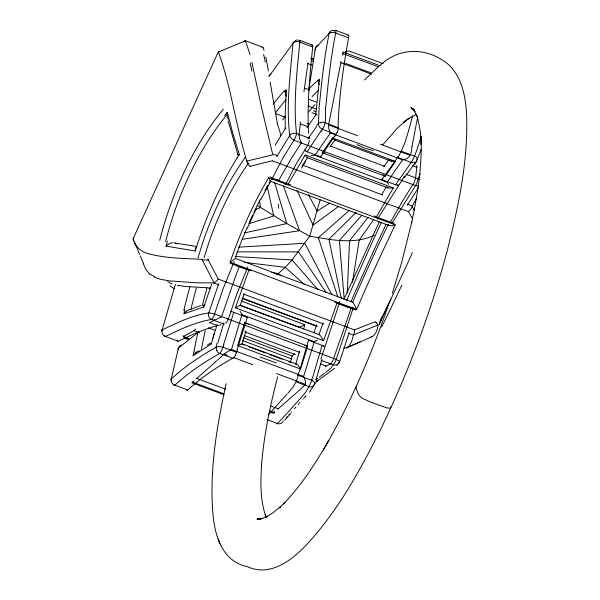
<?xml version="1.0" encoding="UTF-8"?>
<svg xmlns="http://www.w3.org/2000/svg" width="600" height="600" viewBox="0 0 600 600"><rect width="100%" height="100%" fill="white"/><g stroke="black" fill="none" stroke-linecap="round" stroke-linejoin="round"><path stroke-width="0.9" d="M322.11 129.615C327.69 122.738 324.21 113.243 325.98 105.233C328.327 81.045 330.915 56.835 335.715 32.992A5.167 1.245 -68.4 0 0 334.59 30.983M338.055 128.317C338.767 98.565 343.275 67.012 348.72 37.11A5.175 1.328 -70 0 0 347.835 35.242M280.493 135.712L280.155 132.472L277.71 124.845A64.912 39.225 35 0 1 277.305 123.502M338.093 127.62L325.245 122.805M272.647 154.86L246.862 161.093M347.295 292.928L349.507 240.825L368.077 217.32M226.125 383.722C216.833 426.285 209.303 470.033 212.933 513.743C214.778 535.972 222.375 561.577 247.462 566.692C270.735 577.485 293.34 559.283 308.228 542.918C338.43 509.82 360.157 470.085 380.205 430.305C408.428 372.397 431.033 311.73 447.54 249.458C458.423 206.288 467.985 162.06 466.665 117.3C465.99 96.075 461.37 70.477 441 59.242C421.433 47.13 397.08 49.073 380.385 65.175M284.407 92.01L286.237 90.008L285.165 115.387L285.233 128.745L275.108 145.245M235.433 258.585L230.07 262.222L356.61 309.428L358.515 305.032A214.928 18.038 -66.8 0 1 393.36 228.757L395.205 224.91L268.673 177.705L266.498 181.417A214.928 89.363 -72.6 0 0 231.66 257.707L230.07 262.222M307.897 63.488L311.97 65.25M212.43 474.322L212.528 472.987M272.272 160.792L250.215 166.245M379.462 324.21L382.942 316.343A227.115 6.045 -65 0 0 390.96 299.01M307.86 63.847L303.945 91.883M299.1 134.392L300.322 123.84A6.69 1.732 -69.4 0 0 300.375 123.172L300.255 121.913M308.438 131.422C307.2 103.035 309.847 74.535 312.75 46.32A5.175 1.312 -69.5 0 0 311.692 45.322M317.73 80.528L319.403 79.312L315.772 115.058L306.952 127.68M203.752 305.685L204.3 304.567M298.763 40.718A5.167 1.215 -68.3 0 1 299.82 42.105C296.962 72.352 293.138 103.087 296.505 133.417L309.615 138.315M412.995 184.665A5.542 1.395 -69.4 0 0 414.99 180.195L415.14 179.738A4.822 1.215 -69.4 0 0 415.56 177.87L416.857 167.317A6.69 1.672 -69.6 0 0 416.91 166.65L416.805 165.39M312.697 46.957L299.812 42.15M304.785 88.238L309.653 90.023M313.957 110.52L313.89 111.007L315.63 111.667M352.433 282.345L359.228 240.173L373.612 219.562M193.763 351.975L193.178 355.702L211.17 344.1L217.14 324.457M348.6 37.86L335.7 33.053M340.905 61.328A2.737 0.698 -69.5 0 1 340.86 62.76L328.545 125.047L328.83 128.805L330.33 132.75M417.72 116.745L412.11 145.852M308.7 90.157L315.428 48.12A5.167 4.268 42.9 0 1 316.733 45.922L317.093 45.697M315.397 48.15L329.055 33.405L325.32 54.427L322.267 77.377L319.118 107.64L318.45 124.118A5.01 4.027 41.8 0 0 322.395 129.06M342.847 55.245L342.832 51.907L380.355 65.91M285.907 91.252L286.043 90.66A10.59 10.575 -23.9 0 1 286.185 89.992M411.908 146.805C411.615 153.292 409.875 159.15 402.832 159.795M411.952 146.618L412.028 146.235M162.067 330.157L162.023 330.36A5.167 4.867 69 0 0 165.398 336.487L178.305 341.235C192.067 334.65 206.183 328.072 221.138 324.72M212.587 339.472L212.685 339.038M213.075 337.298L213.278 336.428M178.447 348.015L171.233 378.983L180.368 370.98L190.718 363.15L205.702 353.25L216.728 346.875A5.01 2.032 13.4 0 1 222.623 347.362M184.98 309.712L184.042 313.77L203.85 306.945L211.702 284.07M213.585 335.108L213.9 333.795M237.218 157.845A227.115 116.438 -74.8 0 0 196.583 246.817L195.255 251.017L166.102 246.127L167.37 241.095M237.21 157.83L239.333 154.493L232.913 133.575L227.25 112.245L227.025 116.22L228.292 119.363M202.147 305.888L207.015 287.835M277.65 376.748C269.993 406.125 263.745 436.005 261.457 466.32L261.555 464.993C260.595 482.1 259.987 499.89 265.785 516.278L265.17 514.635L266.415 517.425M233.175 357.975L232.77 358.252L219.9 353.468L221.587 350.692L223.005 346.62M314.947 383.572L310.455 390.817M320.153 199.845L309.735 236.22L292.035 259.965L285.285 267.345L278.108 273.668L276.45 274.515M312 379.822L308.955 386.692M412.658 115.665L408.623 130.597M223.59 344.452L233.76 312.375L247.35 317.445L237.188 349.462M298.252 375.345L311.858 380.362M217.748 343.013L223.92 322.77M408.502 131.032L405.09 142.125L401.1 151.837M303.6 328.95L304.808 324.712L241.5 301.095M299.04 372.54L308.528 340.267L322.118 345.337L312.608 377.655M316.028 379.673L321.968 359.347M421.072 136.898C418.35 145.567 415.553 155.257 411.105 162.817M175.417 284.272L162.135 329.888A5.107 4.635 69.9 0 0 162.03 330.142M248.64 324.053L307.688 346.08L300.675 369.082L237.66 345.577L244.665 322.575L248.572 324.03M339.825 301.507L339.18 303.608M242.002 344.13L246 330.855M208.695 313.058L218.708 283.725M290.347 362.077L292.23 356.002L294.548 353.67M164.73 335.543A5.167 1.177 -70 0 0 165.398 336.435C180.15 329.43 195.285 322.103 211.538 319.462A5.295 1.373 -70.8 0 0 214.567 313.995L223.118 288.757L233.048 264.322L246.825 269.46L236.827 294L228.345 319.11L227.49 318.788M214.47 319.56L214.215 320.392L221.257 316.987M299.528 351.248L295.65 364.147L296.535 364.103L297.847 365.07L300.675 369.082M297.645 377.407L297.705 377.212A5.738 0.51 -72.8 0 0 298.275 375.315M392.295 293.332L401.79 261.975L411.81 221.903L411.435 223.567C417.097 196.875 421.65 169.703 421.215 142.328L421.312 144.667L420.938 136.148M339.127 303.772L321.772 356.43M297.413 378.15L296.16 381.623M333.218 364.77A5.107 4.988 60.8 0 0 339.57 361.882L349.237 332.423M337.08 303.015L323.55 340.688L235.373 307.793L248.888 270.12M421.268 149.243L416.692 160.77A5.01 4.042 40.9 0 1 411.412 162.262M313.98 332.64L316.695 324.832M388.8 303.9C372.555 351.472 352.822 397.98 328.043 441.765L328.725 440.572L323.288 449.925L328.725 440.572M244.215 293.7L240.3 305.093M323.025 323.1L319.035 334.507L320.933 336.18L323.55 340.688M321.502 357.202L320.88 358.882M239.34 266.558C232.688 282.983 227.542 300.593 221.385 316.928M351.105 308.243L333.645 358.388A5.542 1.388 -69.6 0 1 331.627 362.73L331.425 363.045A4.822 1.208 -69.6 0 1 330.608 363.877L326.093 366.09A6.69 1.68 -69.4 0 1 325.785 366.18M410.153 164.062L395.475 184.71L381.877 179.648L382.118 179.055M420.322 173.663L420.053 174.33M337.095 132.278L336.78 132.998A5.738 2.055 -77.9 0 1 335.962 134.347L322.358 129.322M401.362 151.245L414.3 156.038M419.655 175.312L418.155 178.8L405.847 174.218M379.44 322.965L379.695 322.373M247.388 228.097L256.26 208.673M344.025 299.115L379.305 221.858M286.192 183.255L296.543 163.252L307.725 145.32A5.333 2.175 -78.5 0 0 309.248 140.587M381.075 320.34L381.345 317.093M235.358 355.035L235.792 354.112A5.738 2.355 -66 0 0 236.43 352.29L222.87 347.16M416.842 197.587L412.365 206.062L407.123 204.105M260.933 199.312L270.675 181.425M376.373 216.975L392.243 222.817L415.612 185.61L293.962 140.227L282.915 157.898L272.415 178.118L288.188 184.072L305.138 155.025L393.315 187.928L376.373 216.975A5.025 2.505 29.1 0 1 374.115 215.767M339.562 361.8L336.945 365.385M276.78 156.57L289.793 135.48M302.257 166.343L303.075 164.947M381.615 194.812L386.34 186.922M303.345 164.483L307.395 157.74L388.162 187.98L393.248 187.942M301.522 167.993L305.4 161.415M304.913 150.39L305.52 150.892A5.152 3.99 39.2 0 0 307.103 151.808L321.142 130.852M307.11 151.755L320.7 156.825L334.702 135.953M324.038 448.627C312.233 468.232 299.475 487.522 283.395 503.925L284.903 502.47L279.255 507.877L280.808 506.393L272.962 512.805L265.642 517.26L267.54 516.368L260.858 518.82L257.76 519.293L262.92 518.498M399.15 155.392L398.655 156.172A5.738 0.81 -61.7 0 1 397.77 157.447L411.345 162.517M407.31 205.26L418.418 187.695M311.123 155.505L314.865 155.257L330.435 132.922L402.562 159.833L387.112 182.25M307.8 139.11L316.718 126.3M322.222 152.738L332.483 137.947L395.498 161.453L385.245 176.25L322.282 152.76A5.1 4.387 50.4 0 0 325.005 152.917M412.995 184.635C404.873 196.493 397.268 210.615 390.562 221.843M195.675 328.965L194.108 330.668M329.805 147.262L331.418 144.93M298.71 135.105L299.077 134.572L299.52 138.54L301.245 142.942L290.888 159.225L278.632 180.51L277.808 180.157M383.737 166.86L388.537 160.005M381.877 179.648L396.548 159.023M331.582 144.69L335.138 139.92M404.325 177.84L414.998 162.968M282.653 119.828L285.278 116.205M184.38 313.275L184.71 312.84M268.972 76.41L293.01 43.343A5.167 3.645 35.6 0 1 295.493 40.928M224.663 115.65L227.25 112.245M166.102 246.127L169.35 243.495L173.145 242.625M382.755 144.803L397.118 128.453L405.173 121.148L403.597 122.377L409.028 118.208L403.597 122.377M379.403 324.293L378.885 324.885M198.57 331.35L197.49 332.873L178.433 348.082M310.327 390.975L309.345 392.138M293.123 43.2L293.243 43.065A5.167 3.577 5.5 0 1 299.925 41.992M295.86 407.062L294.368 408.757M298.163 404.438L298.965 403.53M377.483 219.067L401.895 180.45L402.728 180.803M287.812 412.455L300.112 398.7M299.647 402.765L300.06 402.3M361.77 215.362L339.36 240.428L344.243 299.587M287.325 413.002L286.845 413.543M286.358 414.09L277.425 423.472A5.167 1.417 -68.9 0 1 276.308 423.397M291.675 411.78L291.188 412.32M287.873 393.21L293.017 387.15L296.032 381.877L308.888 386.67L305.843 391.995L300.442 398.34M290.475 413.857L284.535 420.158M244.072 41.407L245.093 40.59L262.98 47.385L264.007 50.242M302.858 399.202L303.33 398.692M289.972 413.655L288.99 414.713M287.04 394.118L268.553 414.585M304.132 397.822L304.965 396.938M305.97 395.857L305.13 396.757M334.605 30.787L334.635 30.758A5.167 4.357 34.3 0 0 328.928 33.33M287.01 416.812L286.515 417.33M364.478 79.957L378.832 66.398M261.952 47.707L262.98 47.385M303.803 386.018L304.98 384.825M223.635 354.27L221.407 356.498M303.502 386.31L297.63 391.793M305.288 384.525L305.64 381.728L303.788 376.68M356.115 212.407L328.942 239.333L309.735 236.22L286.763 223.597L257.407 205.522M221.257 356.647L217.05 360.577M194.025 381.097L191.752 382.718L224.04 394.763M274.14 410.873L274.447 412.68L273.772 413.317L269.407 411.69M223.958 353.947L231.278 349.635M349.14 210.548L318.308 237.705L337.89 296.993M216.36 361.185L215.647 361.808M240.337 305.168L236.303 307.335M195.428 352.92L196.395 352.178M215.4 362.017L196.725 378.405L225.585 389.168M296.903 392.423L278.228 408.81L270.585 405.96M334.74 368.257L316.433 381.63M238.035 154.792L239.333 154.493M186.308 311.288L187.275 310.635M319.275 377.16L324.75 373.11M325.695 372.413L330.9 368.175L333.188 364.845L321.188 360.368M338.678 206.37L313.08 225.127L296.97 190.238M317.805 378.248L315.938 379.59M407.43 119.445L416.393 114.292M316.822 381.375L317.663 380.827M329.782 203.048L317.183 211.035L308.332 194.565M207.225 345.157L210.353 343.222M133.77 237.9L133.125 238.718C134.655 245.962 140.602 251.528 147.637 253.507C165.225 258.375 183.757 258.345 201.862 259.32M300.345 326.947L299.595 327.405L285.615 322.185M196.522 246.847L195.278 248.415L195.255 251.017M232.748 358.267C216.63 367.05 201.24 377.64 187.778 389.993L174.885 385.185A5.167 1.208 -70.2 0 1 173.835 384.772M304.808 324.712L299.752 327.33M317.49 340.043L315.202 341.175M356.64 386.138L356.025 387.78L357.885 393L359.678 396L362.445 398.332L370.785 402.158L386.325 407.737L390.308 408.293L390.923 406.658M235.373 307.793L236.123 307.425M209.25 322.702A6.69 1.718 -69.8 0 0 209.542 322.627L214.132 320.43M326.07 366.097L320.43 363.975M237.66 345.577L242.108 343.815L296.377 364.05M314.34 341.587L303.645 376.425L231.517 349.515L242.025 314.61M315.022 341.257L314.212 341.647L242.085 314.737L240.038 311.153M209.542 322.627L216.84 325.335M318.577 334.718L318.945 334.545L239.767 305.317M343.605 347.858L346.41 347.91L372.397 336.548C376.215 334.147 377.415 329.22 378.015 325.035L353.535 334.92M360.293 341.752L346.68 347.805C351 345.165 352.327 339.69 353.43 335.1L348.195 333.15M255.322 209.835L260.46 207.608L259.56 201.112M246.938 317.595L247.343 317.438M192.007 308.722L200.685 305.58M372.397 336.548L371.002 336.757M395.205 224.91C393.158 225.675 389.145 226.485 388.327 224.745M374.272 235.282C360.022 242.055 344.16 241.433 328.942 239.333L341.317 298.875M295.627 40.358L297.653 39.945M248.752 223.733L273.743 215.947L267.308 186.803M320.528 122.873L320.993 122.745M208.718 312.983C192.3 315.112 177.03 322.98 162.135 329.888A5.167 1.32 16.5 0 0 162.375 331.028M244.65 232.875L286.763 223.597L274.597 182.34M314.865 155.257L387.06 182.153L388.575 184.395M334.89 140.01L334.447 139.972M330.983 32.55L331.41 32.49M395.498 161.453L391.463 161.243L334.35 139.942L332.483 137.947M242.445 239.272L299.565 230.715L283.395 185.993M345.54 51.517L349.147 51L383.265 63.727M397.86 185.047L397.162 185.07M238.68 247.155L304.793 243.292L331.733 294.51M210.278 287.962L209.993 287.97A15.727 2.565 19 0 1 209.355 287.97L208.95 287.94M236.955 251.865L298.522 251.895L326.22 292.59M259.837 518.977L256.928 518.963L260.28 519.338M235.118 256.5L292.035 259.965L317.827 289.462M208.163 287.88L207.683 287.835M206.827 287.752L185.37 286.447L177.292 285.353M219.683 51.645L218.423 51.668L133.125 238.718L133.778 240.292M244.597 262.365L285.285 267.345L304.627 284.663M373.245 150.6L365.04 148.305L357.12 144.585M196.395 246.465L174.57 242.933L177.195 243.907M271.673 272.49L278.108 273.668L281.16 275.827M258.397 518.918L260.212 519.255M260.13 356.962L276.255 362.978M311.423 58.425L313.087 58.957M307.207 157.778L305.16 155.078M251.002 270.9L236.933 265.657M270.705 181.335L388.912 225.428M348.428 35.123L335.49 30.293M342.517 53.445L378.293 66.787M312.42 45.075L299.49 40.245M343.77 62.7L345.472 63.33M346.32 63.653L354.81 66.817M355.657 67.133L370.942 72.832M340.882 62.738L371.452 74.137M310.71 58.343L313.335 59.318M311.355 60.578L313.11 61.23M308.947 99.36L316.237 102.075M308.168 106.073L316.267 109.095M311.985 112.725L316.095 114.262M328.575 124.882L357.435 135.653M380.362 144.203L410.07 155.288M307.2 123.547L308.843 124.155M275.407 113.55L285.067 117.15M300.315 123.892L307.597 126.608M412.8 165.855L416.85 167.363M391.29 161.183L389.662 159.9M330.638 146.16L384.825 166.373M277.837 155.873L272.595 153.915L261.315 106.575L251.903 62.28M302.295 165L382.665 194.978M272.265 160.83L408.428 211.627L412.567 219.038M351.278 308.317L334.673 302.115M339.09 303.885L352.868 309.022L336.255 359.37L214.605 313.98M207.788 259.14L218.265 279.075L354.428 329.873L375.368 321.66L376.132 322.515M218.903 284.918L213.66 282.96L194.782 282.72L169.208 280.868L160.343 279.263L153.877 276.923M243.36 294.038L323.73 324.022M242.123 298.08L317.468 326.19M242.317 298.522L316.08 326.04M240.39 305.317L244.5 306.847M245.325 307.155L249.435 308.692M250.26 308.993L269.993 316.358M270.817 316.665L274.928 318.195M275.752 318.502L279.862 320.04M280.68 320.347L284.798 321.877M211.538 319.462L224.333 324.24M244.868 331.897L299.858 352.41M244.358 335.595L295.343 354.615M243.615 337.868L292.23 356.002M208.388 327.847L214.868 330.27M242.4 340.538L291.81 358.972M241.89 344.228L244.41 345.165M248.595 346.733L251.115 347.67M251.955 347.985L254.468 348.923M255.308 349.23L257.82 350.175M258.66 350.483L261.173 351.42M262.013 351.735L265.365 352.987M269.558 354.548L272.07 355.485M272.91 355.8L275.423 356.737M276.263 357.053L278.775 357.99M279.615 358.305L282.127 359.243M288.832 361.74L291.345 362.678M199.71 332.82L194.04 330.705L183.39 336.413L189.06 338.535M183.945 337.32L188.317 338.947M183.998 338.04L187.493 339.345M224.812 354.263L227.355 355.215M234.15 357.75L252.825 364.718M276.593 373.582L299.52 382.132M300.368 382.447L304.612 384.037M192.428 382.08L223.837 393.803M269.212 410.73L274.447 412.68M266.978 419.543L277.455 423.45M388.058 187.935L386.85 186.945M172.14 283.897L169.012 282.413M244.665 322.575L244.718 322.597A5.1 2.595 9.5 0 1 246.983 323.895M413.64 109.163L412.035 108.458L414.39 109.95L410.947 107.407L415.095 111.87L413.783 110.137L417.143 116.542L416.34 114.42L417.728 118.343L420.555 132.833L421.312 144.667M219.833 353.445C204.09 362.153 188.325 372.75 174.885 385.185A5.175 4.447 47.9 0 1 171.637 382.252L171.488 381.788M238.478 155.415L238.005 155.085M323.61 346.013L324.21 346.373M325.478 366.097L325.17 365.572M270.577 181.297L270.285 180.968A220.155 90.765 -72.5 0 0 269.048 183.15M167.618 281.498L168.3 281.97M352.845 302.228L355.058 305.947M235.365 258.405L352.695 302.183A220.155 19.328 -66.8 0 1 387.99 224.858M149.775 274.282L145.485 268.89L140.303 256.005M376.155 322.545L376.635 323.1M376.808 323.303L377.91 324.772M270.248 180.907L268.702 177.765M178.267 349.62L178.17 349.433A5.167 2.287 13.2 0 1 178.462 348.097M412.155 206.565L414.202 210.278M214.042 282.877L201.998 259.335M355.343 306.548L355.62 307.155M355.822 307.605L356.61 309.428M134.43 241.86L139.65 254.438M216.99 350.4L216.847 350.01M219.938 543.765L218.197 538.995L219.315 542.085M237.952 154.972L228.12 120.788M246.803 160.928C235.612 125.093 231.3 87.262 218.392 52.005L245.423 40.83L250.072 54.668M277.365 123.517L270.135 82.073M265.853 57.052L268.41 70.972M285.795 94.852L285.69 93.675M309.3 138.188L309.142 137.062M318.81 84.082L318.735 82.92A10.53 10.012 -38.8 0 1 319.058 80.7L319.237 79.808A10.8 10.627 17.4 0 1 319.388 79.305M308.625 133.148L308.498 132.007M143.475 263.093L143.565 263.865M320.678 156.135L320.692 156.825M293.07 43.185A5.107 3.232 1.8 0 0 292.965 43.328C290.452 73.86 285.907 104.948 289.755 135.562A5.055 3.488 35.6 0 0 293.978 140.017M289.582 135.428A5.107 3.555 -3.8 0 1 296.468 133.47M296.595 133.282A5.295 1.425 -68.6 0 1 293.962 140.145M269.077 75.892A5.167 3.562 35.1 0 1 270.952 74.13M272.4 178.042A5.115 2.175 27.4 0 1 270.097 176.903M272.377 178.875A4.35 1.35 -71.5 0 1 271.282 179.692M286.222 183.368A4.35 1.785 -79.6 0 1 285.06 184.613M285.757 93.668A10.328 9.9 -68.2 0 1 285.99 91.267M286.192 96.278A5.152 4.92 -71.5 0 1 285.923 94.883M285.907 128.79A10.252 1.163 7.3 0 1 285.18 128.505M275.595 112.785A194.978 57.203 -72.1 0 1 286.118 99.667M273.255 104.19A209.647 61.785 -72.2 0 1 284.595 90.488M397.125 185.108A5.152 3.99 39.2 0 1 395.46 184.77M396.72 158.265A77.685 16.837 -67.2 0 1 397.935 156.697M414.69 164.4A71.925 15.247 -66.8 0 1 416.362 162.165M417.225 158.88A5.197 3.03 6.4 0 1 416.438 160.627M414.487 155.82A5.19 3.277 12 0 1 417.158 158.535M400.74 152.16A5.468 0.532 -62.1 0 1 399.248 154.95M410.272 163.538A79.418 17.16 -67.2 0 1 411.225 162.3M398.183 184.942A5.04 3.885 39.5 0 1 397.86 184.972M277.815 180.127A5.107 2.535 29.1 0 1 276.375 179.31M290.423 184.553A5.04 2.498 29.5 0 1 288.188 184.012M334.657 136.523A77.685 22.56 -71.9 0 1 335.888 134.94M331.35 32.422A5.175 2.61 11 0 1 335.775 32.977M316.8 125.257A71.925 21.203 -72.4 0 1 318.555 123.105M329.093 33.42A5.167 2.535 11.5 0 1 331.05 32.617M318.233 124.028A5.197 3.143 12.2 0 1 320.19 122.528M320.707 122.422A5.19 3.15 5 0 1 325.35 122.55M317.1 45.713A5.167 4.178 41.7 0 1 318.285 45.277M315.075 50.01A5.167 2.482 5.4 0 1 315.683 48.255M309.135 88.748A156.562 44.49 -72.1 0 1 317.67 80.828M338.25 128.25A5.468 2.183 -77.6 0 1 337.147 132.352M321.112 131.25A79.418 23.107 -72 0 1 322.08 130.005M304.928 150.292A5.04 3.9 38.6 0 1 304.612 149.993M318.968 84.6A5.16 4.883 -44.6 0 1 318.938 84.113M317.145 115.035A9.803 2.917 11.4 0 1 316.702 114.712M315.442 114.675A10.777 3.21 10.3 0 1 315.457 114.262M312.082 96.667A149.385 42.428 -72.1 0 1 318.548 90.24M418.125 178.852A5.107 3.84 13.1 0 1 419.498 179.685M418.005 179.002A5.295 1.268 -70.4 0 1 415.62 185.542M418.455 185.812A5.055 3.51 34.5 0 1 415.65 185.407M404.385 176.04A5.333 0.473 -61.3 0 1 401.918 180.39M394.41 223.305A5.115 2.167 27.7 0 1 392.235 222.743M392.235 222.157A4.35 0.847 -67.6 0 1 391.35 223.605M330.368 133.065A10.41 5.475 -83.1 0 1 330.255 132.885M402.832 159.712A10.41 8.85 -43.5 0 1 402.562 159.757M385.207 176.167A5.1 4.41 47.1 0 1 382.845 174.465M307.868 63.068A2.475 0.645 -69.9 0 1 307.875 63.367M308.55 111.99A196.41 53.588 -70.9 0 1 314.962 104.708M182.94 336.105A2.475 0.645 -69.4 0 1 182.925 335.647M178.02 341.317A5.175 1.312 -69.6 0 1 177.532 340.478M211.56 319.388A5.107 4.702 85 0 1 208.515 312.998M208.785 313.005A5.055 1.193 16.3 0 1 214.365 314.085M228.322 319.163A5.333 2.43 -67.3 0 1 225.78 323.347M233.13 264.382A5.115 0.465 22 0 1 230.197 263.197M234.007 261.502A4.35 1.388 -69.7 0 1 233.452 264.345M247.417 267.038A4.35 2.032 -66.5 0 1 246.9 269.475M183.968 313.733A10.59 9.285 20.5 0 1 184.282 313.215M184.815 312.9A10.328 8.475 -5.3 0 1 186.413 311.377M187.343 310.695A5.152 4.162 -5.6 0 1 191.085 309.548M203.632 306.81A10.252 3.915 43.1 0 1 203.632 305.587M204.72 304.462A4.845 1.748 34.6 0 1 204.975 304.365M190.822 309.772A194.978 60.248 -68.7 0 1 196.373 288.053M183.81 310.538A209.647 65.19 -68.6 0 1 189.87 286.905M233.835 312.315A5.152 1.845 14.7 0 0 232.05 311.775L231.225 311.678A5.04 1.792 15.1 0 0 230.812 311.692M236.843 352.005A77.685 23.692 -68.7 0 1 237.585 349.267M215.978 347.332A71.925 22.477 -68.5 0 1 217.028 343.365M187.433 390.248A5.175 1.35 -69.2 0 1 186.623 389.715M171.532 381.772A5.167 4.402 46.6 0 1 171.248 378.99M216.593 350.01A5.197 4.755 49.6 0 1 216.51 346.845M219.795 353.565A5.19 4.68 62.5 0 1 216.788 350.52M171.615 380.767A5.167 2.37 18.6 0 1 171.067 378.885M178.538 349.83A5.167 2.138 13.6 0 1 178.387 349.642M178.605 348.075A5.167 4.305 56 0 1 181.507 345.007M194.07 351.66A156.562 47.205 -68.3 0 1 197.858 332.58M235.433 355.08A5.468 2.422 -67.7 0 1 233.167 358.222M223.282 346.47A79.418 24.3 -68.7 0 1 223.86 344.317M193.147 355.68A10.8 10.133 20.9 0 1 193.395 355.237L193.928 354.548A10.53 9.375 -12.7 0 1 195.495 352.987M196.455 352.237A5.16 4.515 -13.9 0 1 199.462 350.925M210.555 343.597A9.803 2.093 37.4 0 1 210.862 343.567M211.32 343.897A10.777 2.272 38.5 0 1 211.132 343.418M201.442 349.403A149.385 44.932 -68.4 0 1 205.275 330.72M196.733 378.345A2.737 0.698 -69.5 0 1 196.125 378.353M278.235 408.75A2.737 0.698 -69.5 0 1 277.62 408.757M231.375 349.38A10.41 3.368 -34.4 0 1 231.63 349.26M303.517 376.5A10.41 6.592 63.7 0 1 303.66 376.755M304.74 345.502A5.1 2.603 11.6 0 1 307.605 346.095M336.225 359.377A5.295 1.32 -68.3 0 1 333.24 364.673M336.067 359.49A5.055 1.215 17.2 0 1 339.495 361.447M355.718 309.983A5.115 0.465 21.7 0 1 352.942 309.082M353.1 307.2A4.35 0.818 -69.4 0 1 352.53 308.985M322.192 345.278A5.152 1.845 14.7 0 1 323.722 345.99M297.803 375.72A77.685 15.705 -70.4 0 1 298.582 372.915M277.44 423.502A5.175 4.47 46.1 0 0 281.423 423.18L281.767 422.925A5.167 4.417 45.4 0 0 283.155 420.885M315.825 382.733A71.925 13.973 -70.6 0 1 316.86 379.013M314.798 383.52A5.197 4.643 58.9 0 1 313.335 385.95L312.968 386.205A5.19 4.815 51.3 0 1 308.933 386.805M311.655 380.58A5.01 2.047 14.1 0 1 315.038 383.325M311.685 380.108A79.418 15.967 -70.4 0 1 312.293 377.918M324.075 346.388A5.04 1.778 14.4 0 1 324.315 346.545M250.178 63.037A173.145 17.168 85.2 0 1 251.91 71.137M350.895 301.875A241.065 21.165 -66.8 0 1 386.055 224.377M346.702 300.51A189.578 16.643 -66.8 0 1 381.413 222.368M235.373 257.43A220.155 90.765 -72.5 0 1 247.17 227.415M249.353 222.42A220.155 90.765 -72.5 0 1 252.705 215.032M253.837 212.595A220.155 90.765 -72.5 0 1 260.468 199.087M264.907 190.627A220.155 90.765 -72.5 0 1 267.795 185.37M165.6 241.56A187.98 92.648 -73.1 0 1 226.417 115.35M159.735 240.292A191.67 93.427 -73 0 1 223.282 109.305M401.775 285.263A210.69 17.385 -63.8 0 1 381.675 327.053M198.03 257.962A210.69 118.425 -75.7 0 1 245.22 157.493M250.245 166.44A5.52 1.755 55.3 0 1 246.63 160.935M208.815 259.665A5.52 1.643 -4.3 0 1 201.405 259.462M218.25 279.075A5.49 1.23 -48.4 0 1 214.005 282.93M354.413 329.873A5.49 1.388 89.1 0 1 353.543 334.972M412.192 206.55A5.49 2.348 -50.7 0 1 408.435 211.583M412.425 252.608A207.368 18.337 -63.7 0 1 379.267 323.017M204.112 257.76A207.368 117.525 -75.8 0 1 248.618 162.93M154.41 276.39A173.145 57.517 -42.3 0 1 150 274.065M173.977 288.48A233.528 69 -41.5 0 1 170.025 285.81M209.67 288.293A39.69 7.087 20.5 0 1 208.905 288.248M278.212 204.308A229.965 3.27 82.3 0 1 278.752 208.215M263.595 54.352A153.48 20.01 -87.5 0 1 265.26 62.047M285.225 127.965A4.845 0.742 15.1 0 0 285.157 128.01"/></g></svg>
